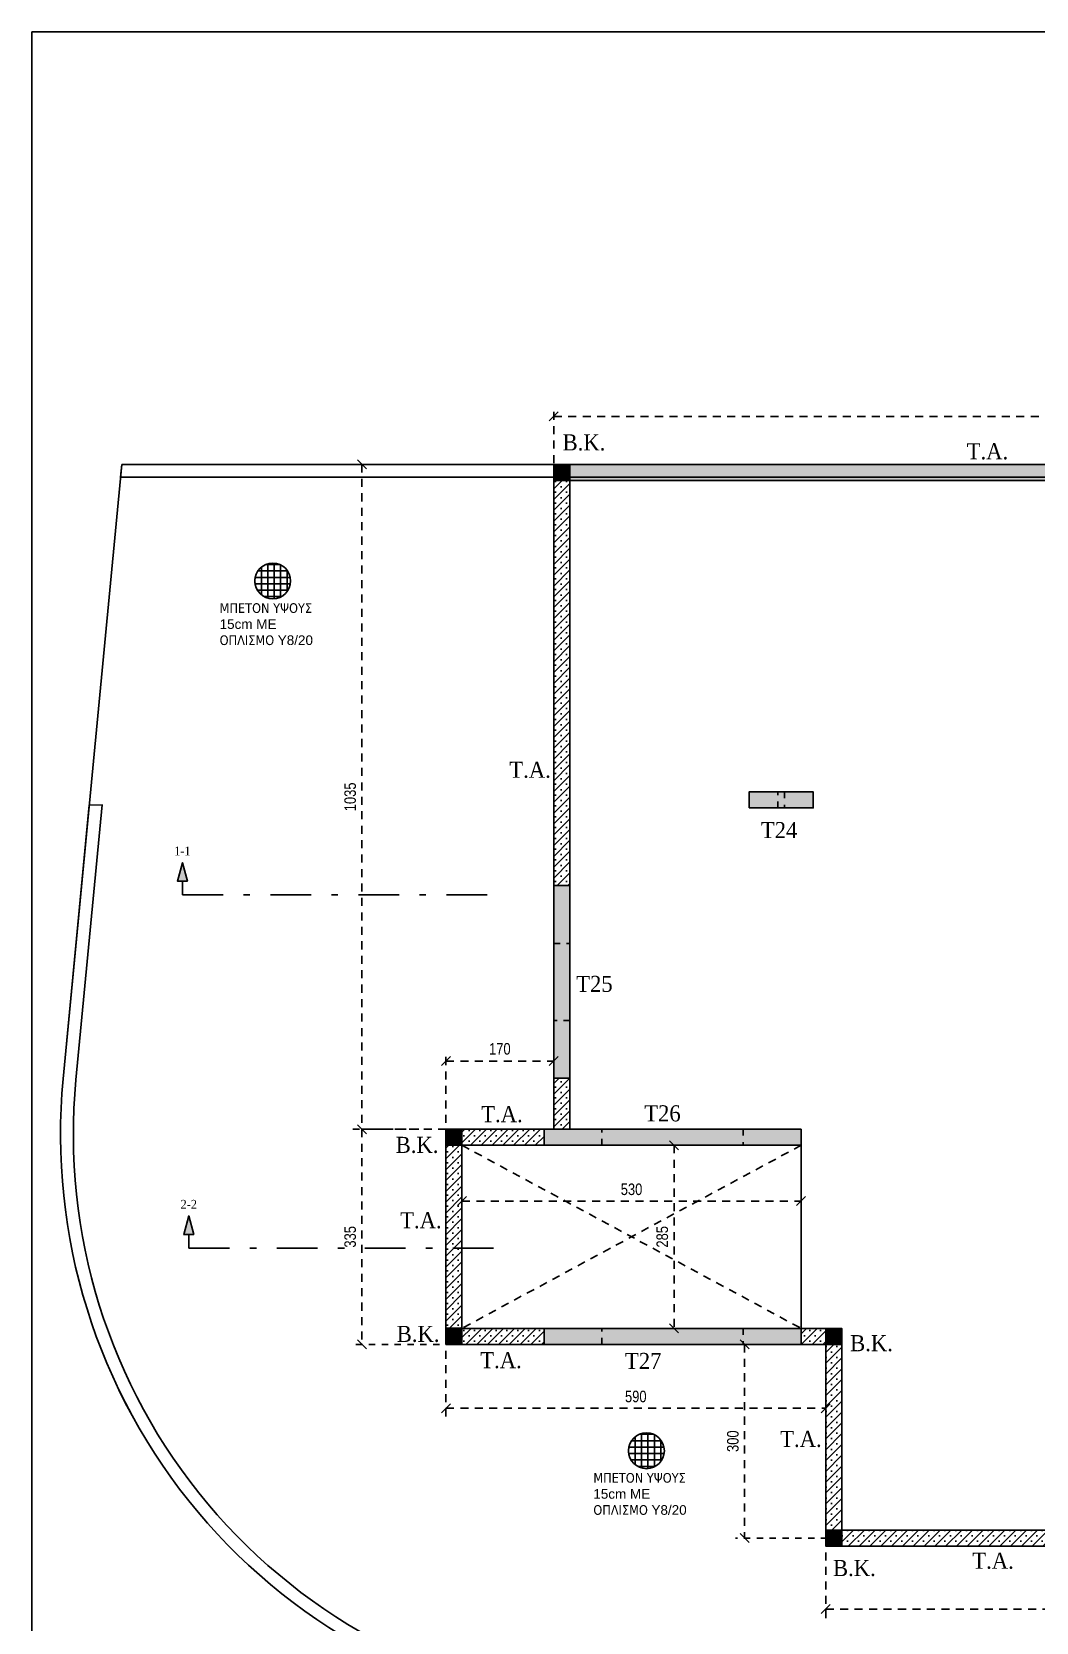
# Model space of a CAD drawing. Header units: millimetres. Extents: x -2171 to 1563, y -1758 to -1505.
# Drawn here: x -1496.5 to -1480.87, y -1615.01 to -1590.25 of the extents above; entities that cross this region are included whole.
import ezdxf
from ezdxf.enums import TextEntityAlignment as Align

# ---------------------------------------------------------------- set-up
doc = ezdxf.new("R2010")
doc.units = ezdxf.units.MM
doc.header["$PDMODE"] = 32
for name, pattern in [('DASHDOT', [25.4, 12.7, -6.35, 0, -6.35]), ('DASHED2', [0.375, 0.25, -0.125]), ('DOT', [0.025, 0, -0.025]), ('HIDDEN', [0.375, 0.25, -0.125]), ('HIDDEN2', [0.1875, 0.125, -0.0625])]:
    doc.linetypes.add(name, pattern=pattern)
doc.layers.get('Defpoints').update_dxf_attribs({"color": 6})
for name, color, linetype in [('-S-HATCH', 103, 'Continuous'), ('-S_TEXT', 3, 'Continuous'), ('AM_5', 7, 'Continuous'), ('Fill_Col', 7, 'Continuous'), ('Geo_Col', 7, 'Continuous'), ('Geo_Col_-1', 7, 'Continuous'), ('Geo_Lines', 7, 'Continuous'), ('OBJECTS', 5, 'Continuous'), ('Sect_Line_Symbol', 7, 'Continuous'), ('STITHAIO', 94, 'Continuous'), ('Text_Col_-1', 7, 'Continuous')]:
    doc.layers.add(name, color=color, linetype=linetype)
doc.layers.add('A-ANNO-DIMS', color=1, linetype='Continuous', lineweight=9)
doc.styles.add('1-100', font='arial.ttf', dxfattribs={"width": 0.8})
doc.styles.add('S1TmsNwRmn11_b_934_161', font='times.ttf', dxfattribs={"width": 0.933629, "height": 0.001087})
doc.styles.add('S1TmsNwRmn1359_b_934_161', font='times.ttf', dxfattribs={"width": 0.933629, "height": 0.135937})
doc.styles.get("Standard").update_dxf_attribs({"font": 'tahoma.ttf'})
doc.dimstyles.new('Copy of 1-100', dxfattribs={"dimtxt": 0.18, "dimasz": 0.14, "dimexe": 0.14, "dimexo": 0.1, "dimgap": 0.09, "dimtad": 1, "dimdec": 0, "dimlfac": 100, "dimrnd": 5, "dimzin": 5, "dimdsep": 46, "dimtxsty": '1-100', "dimblk": 'OBLIQUE', "dimcen": 0.09, "dimclrd": 1, "dimclre": 1, "dimclrt": 2, "dimadec": 0, "dimazin": 0, "dimtfac": 1, "dimtdec": 0, "dimtix": 1, "dimtmove": 2, "dimatfit": 3, "dimfxl": 5, "dimfxlon": 1, "dimtolj": 1, "dimtzin": 5, "dimarcsym": 0})
pattern_1 = [(45, (147.54384, 0), (-0.084189901, 0.084189901), []), (45, (147.62803, 0), (-0.084189901, 0.084189901), [0, -0.1190625])]

# ---------------------------------------------------------------- blocks, each defined once
blk = doc.blocks.new('_Oblique')
at = {"color": 0, "linetype": 'ByBlock', "lineweight": -2}
blk.add_line((-0.5, -0.5), (0.5, 0.5), dxfattribs=at)
blk = doc.blocks.new('*D145')
at = {"layer": 'A-ANNO-DIMS', "color": 1, "linetype": 'HIDDEN', "lineweight": -2, "ltscale": 0.5, "transparency": 16777216}
blk.add_line((-1490.058, -1607.236), (-1490.058, -1606.134), dxfattribs=at)
at = {"layer": 'A-ANNO-DIMS', "color": 1, "linetype": 'HIDDEN2', "lineweight": -2, "ltscale": 0.5, "transparency": 16777216}
blk.add_line((-1488.378, -1607.236), (-1488.378, -1606.134), dxfattribs=at)
at = {"layer": 'A-ANNO-DIMS', "color": 1, "linetype": 'DASHED2', "lineweight": -2, "ltscale": 0.5, "transparency": 16777216}
blk.add_line((-1490.058, -1606.274), (-1488.378, -1606.274), dxfattribs=at)
at = {"layer": 'Defpoints', "color": 0, "ltscale": 0.5, "transparency": 16777216}
for p in [(-1488.378, -1606.274), (-1490.058, -1607.336), (-1488.378, -1607.336)]:
    blk.add_point(p, dxfattribs=at)
at = {"layer": 'A-ANNO-DIMS', "color": 1, "lineweight": -2, "ltscale": 0.5, "transparency": 16777216, "xscale": 0.14, "yscale": 0.14, "zscale": 0.14, "rotation": 180}
blk.add_blockref('_Oblique', (-1490.058, -1606.274), dxfattribs=at)
at = {"layer": 'A-ANNO-DIMS', "color": 1, "lineweight": -2, "ltscale": 0.5, "transparency": 16777216, "xscale": 0.14, "yscale": 0.14, "zscale": 0.14}
blk.add_blockref('_Oblique', (-1488.378, -1606.274), dxfattribs=at)
at = {"layer": 'A-ANNO-DIMS', "color": 2, "ltscale": 0.5, "transparency": 16777216, "insert": (-1489.218, -1606.085), "char_height": 0.18, "attachment_point": 5, "style": '1-100'}
blk.add_mtext('\\A1;170', dxfattribs=at)
blk = doc.blocks.new('*D146')
at = {"layer": 'A-ANNO-DIMS', "color": 1, "linetype": 'HIDDEN', "lineweight": -2, "ltscale": 0.5, "transparency": 16777216}
blk.add_line((-1488.378, -1601.239), (-1488.378, -1596.099), dxfattribs=at)
at = {"layer": 'A-ANNO-DIMS', "color": 1, "linetype": 'HIDDEN2', "lineweight": -2, "ltscale": 0.5, "transparency": 16777216}
blk.add_line((-1472.267, -1596.886), (-1472.267, -1596.099), dxfattribs=at)
at = {"layer": 'A-ANNO-DIMS', "color": 1, "linetype": 'DASHED2', "lineweight": -2, "ltscale": 0.5, "transparency": 16777216}
blk.add_line((-1488.378, -1596.239), (-1472.267, -1596.239), dxfattribs=at)
at = {"layer": 'Defpoints', "color": 0, "ltscale": 0.5, "transparency": 16777216}
for p in [(-1472.267, -1596.239), (-1472.267, -1596.986), (-1488.378, -1607.336)]:
    blk.add_point(p, dxfattribs=at)
at = {"layer": 'A-ANNO-DIMS', "color": 1, "lineweight": -2, "ltscale": 0.5, "transparency": 16777216, "xscale": 0.14, "yscale": 0.14, "zscale": 0.14, "rotation": 180}
blk.add_blockref('_Oblique', (-1488.378, -1596.239), dxfattribs=at)
at = {"layer": 'A-ANNO-DIMS', "color": 1, "lineweight": -2, "ltscale": 0.5, "transparency": 16777216, "xscale": 0.14, "yscale": 0.14, "zscale": 0.14}
blk.add_blockref('_Oblique', (-1472.267, -1596.239), dxfattribs=at)
at = {"layer": 'A-ANNO-DIMS', "color": 2, "ltscale": 0.5, "transparency": 16777216, "insert": (-1480.323, -1596.058), "char_height": 0.18, "attachment_point": 5, "style": '1-100'}
blk.add_mtext('\\A1;1610', dxfattribs=at)
blk = doc.blocks.new('*D149')
at = {"layer": 'A-ANNO-DIMS', "color": 1, "linetype": 'HIDDEN', "lineweight": -2, "ltscale": 0.5, "transparency": 16777216}
blk.add_line((-1488.478, -1596.985), (-1491.506, -1596.985), dxfattribs=at)
at = {"layer": 'A-ANNO-DIMS', "color": 1, "linetype": 'DASHED2', "lineweight": -2, "ltscale": 0.5, "transparency": 16777216}
blk.add_line((-1491.366, -1596.985), (-1491.366, -1607.336), dxfattribs=at)
at = {"layer": 'A-ANNO-DIMS', "color": 1, "linetype": 'HIDDEN2', "lineweight": -2, "ltscale": 0.5, "transparency": 16777216}
blk.add_line((-1488.478, -1607.336), (-1491.506, -1607.336), dxfattribs=at)
at = {"layer": 'Defpoints', "color": 0, "ltscale": 0.5, "transparency": 16777216}
for p in [(-1488.378, -1596.985), (-1491.366, -1607.336), (-1488.378, -1607.336)]:
    blk.add_point(p, dxfattribs=at)
at = {"layer": 'A-ANNO-DIMS', "color": 1, "lineweight": -2, "ltscale": 0.5, "transparency": 16777216, "xscale": 0.14, "yscale": 0.14, "zscale": 0.14}
for p, rotation in [((-1491.366, -1596.985), 90), ((-1491.366, -1607.336), 270)]:
    blk.add_blockref('_Oblique', p, dxfattribs=dict(at, rotation=rotation))
at = {"layer": 'A-ANNO-DIMS', "color": 2, "ltscale": 0.5, "transparency": 16777216, "insert": (-1491.548, -1602.161), "char_height": 0.18, "attachment_point": 5, "rotation": 90, "style": '1-100'}
blk.add_mtext('\\A1;1035', dxfattribs=at)
blk = doc.blocks.new('*D150')
at = {"layer": 'A-ANNO-DIMS', "color": 1, "linetype": 'HIDDEN', "lineweight": -2, "ltscale": 0.5, "transparency": 16777216}
blk.add_line((-1488.478, -1607.336), (-1491.506, -1607.336), dxfattribs=at)
at = {"layer": 'A-ANNO-DIMS', "color": 1, "linetype": 'DASHED2', "lineweight": -2, "ltscale": 0.5, "transparency": 16777216}
blk.add_line((-1491.366, -1607.336), (-1491.366, -1610.686), dxfattribs=at)
at = {"layer": 'A-ANNO-DIMS', "color": 1, "linetype": 'HIDDEN2', "lineweight": -2, "ltscale": 0.5, "transparency": 16777216}
blk.add_line((-1490.158, -1610.686), (-1491.506, -1610.686), dxfattribs=at)
at = {"layer": 'Defpoints', "color": 0, "ltscale": 0.5, "transparency": 16777216}
for p in [(-1488.378, -1607.336), (-1491.366, -1610.686), (-1490.058, -1610.686)]:
    blk.add_point(p, dxfattribs=at)
at = {"layer": 'A-ANNO-DIMS', "color": 1, "lineweight": -2, "ltscale": 0.5, "transparency": 16777216, "xscale": 0.14, "yscale": 0.14, "zscale": 0.14}
for p, rotation in [((-1491.366, -1607.336), 90), ((-1491.366, -1610.686), 270)]:
    blk.add_blockref('_Oblique', p, dxfattribs=dict(at, rotation=rotation))
at = {"layer": 'A-ANNO-DIMS', "color": 2, "ltscale": 0.5, "transparency": 16777216, "insert": (-1491.548, -1609.011), "char_height": 0.18, "attachment_point": 5, "rotation": 90, "style": '1-100'}
blk.add_mtext('\\A1;335', dxfattribs=at)
blk = doc.blocks.new('*D151')
at = {"layer": 'A-ANNO-DIMS', "color": 1, "linetype": 'HIDDEN', "lineweight": -2, "ltscale": 0.5, "transparency": 16777216}
blk.add_line((-1484.245, -1610.686), (-1485.548, -1610.686), dxfattribs=at)
at = {"layer": 'A-ANNO-DIMS', "color": 1, "linetype": 'DASHED2', "lineweight": -2, "ltscale": 0.5, "transparency": 16777216}
blk.add_line((-1485.408, -1610.686), (-1485.408, -1613.701), dxfattribs=at)
at = {"layer": 'A-ANNO-DIMS', "color": 1, "linetype": 'HIDDEN2', "lineweight": -2, "ltscale": 0.5, "transparency": 16777216}
blk.add_line((-1484.12, -1613.701), (-1485.548, -1613.701), dxfattribs=at)
at = {"layer": 'Defpoints', "color": 0, "ltscale": 0.5, "transparency": 16777216}
for p in [(-1484.145, -1610.686), (-1485.408, -1613.701), (-1484.02, -1613.701)]:
    blk.add_point(p, dxfattribs=at)
at = {"layer": 'A-ANNO-DIMS', "color": 1, "lineweight": -2, "ltscale": 0.5, "transparency": 16777216, "xscale": 0.14, "yscale": 0.14, "zscale": 0.14}
for p, rotation in [((-1485.408, -1610.686), 90), ((-1485.408, -1613.701), 270)]:
    blk.add_blockref('_Oblique', p, dxfattribs=dict(at, rotation=rotation))
at = {"layer": 'A-ANNO-DIMS', "color": 2, "ltscale": 0.5, "transparency": 16777216, "insert": (-1485.59, -1612.193), "char_height": 0.18, "attachment_point": 5, "rotation": 90, "style": '1-100'}
blk.add_mtext('\\A1;300', dxfattribs=at)
blk = doc.blocks.new('*D152')
at = {"layer": 'A-ANNO-DIMS', "color": 1, "linetype": 'HIDDEN', "lineweight": -2, "ltscale": 0.5, "transparency": 16777216}
blk.add_line((-1490.058, -1610.786), (-1490.058, -1611.819), dxfattribs=at)
at = {"layer": 'A-ANNO-DIMS', "color": 1, "linetype": 'HIDDEN2', "lineweight": -2, "ltscale": 0.5, "transparency": 16777216}
blk.add_line((-1484.145, -1610.786), (-1484.145, -1611.819), dxfattribs=at)
at = {"layer": 'A-ANNO-DIMS', "color": 1, "linetype": 'DASHED2', "lineweight": -2, "ltscale": 0.5, "transparency": 16777216}
blk.add_line((-1490.058, -1611.679), (-1484.145, -1611.679), dxfattribs=at)
at = {"layer": 'Defpoints', "color": 0, "ltscale": 0.5, "transparency": 16777216}
for p in [(-1490.058, -1610.686), (-1484.145, -1610.686), (-1484.145, -1611.679)]:
    blk.add_point(p, dxfattribs=at)
at = {"layer": 'A-ANNO-DIMS', "color": 1, "lineweight": -2, "ltscale": 0.5, "transparency": 16777216, "xscale": 0.14, "yscale": 0.14, "zscale": 0.14, "rotation": 180}
blk.add_blockref('_Oblique', (-1490.058, -1611.679), dxfattribs=at)
at = {"layer": 'A-ANNO-DIMS', "color": 1, "lineweight": -2, "ltscale": 0.5, "transparency": 16777216, "xscale": 0.14, "yscale": 0.14, "zscale": 0.14}
blk.add_blockref('_Oblique', (-1484.145, -1611.679), dxfattribs=at)
at = {"layer": 'A-ANNO-DIMS', "color": 2, "ltscale": 0.5, "transparency": 16777216, "insert": (-1487.102, -1611.498), "char_height": 0.18, "attachment_point": 5, "style": '1-100'}
blk.add_mtext('\\A1;590', dxfattribs=at)
blk = doc.blocks.new('*D153')
at = {"layer": 'A-ANNO-DIMS', "color": 1, "linetype": 'HIDDEN', "lineweight": -2, "ltscale": 0.5, "transparency": 16777216}
blk.add_line((-1484.145, -1613.926), (-1484.145, -1614.946), dxfattribs=at)
at = {"layer": 'A-ANNO-DIMS', "color": 1, "linetype": 'HIDDEN2', "lineweight": -2, "ltscale": 0.5, "transparency": 16777216}
blk.add_line((-1468.461, -1613.929), (-1468.461, -1614.946), dxfattribs=at)
at = {"layer": 'A-ANNO-DIMS', "color": 1, "linetype": 'DASHED2', "lineweight": -2, "ltscale": 0.5, "transparency": 16777216}
blk.add_line((-1484.145, -1614.806), (-1468.461, -1614.806), dxfattribs=at)
at = {"layer": 'Defpoints', "color": 0, "ltscale": 0.5, "transparency": 16777216}
for p in [(-1484.145, -1613.826), (-1468.461, -1613.829), (-1468.461, -1614.806)]:
    blk.add_point(p, dxfattribs=at)
at = {"layer": 'A-ANNO-DIMS', "color": 1, "lineweight": -2, "ltscale": 0.5, "transparency": 16777216, "xscale": 0.14, "yscale": 0.14, "zscale": 0.14, "rotation": 180}
blk.add_blockref('_Oblique', (-1484.145, -1614.806), dxfattribs=at)
at = {"layer": 'A-ANNO-DIMS', "color": 1, "lineweight": -2, "ltscale": 0.5, "transparency": 16777216, "xscale": 0.14, "yscale": 0.14, "zscale": 0.14}
blk.add_blockref('_Oblique', (-1468.461, -1614.806), dxfattribs=at)
at = {"layer": 'A-ANNO-DIMS', "color": 2, "ltscale": 0.5, "transparency": 16777216, "insert": (-1476.303, -1614.624), "char_height": 0.18, "attachment_point": 5, "style": '1-100'}
blk.add_mtext('\\A1;1570', dxfattribs=at)
blk = doc.blocks.new('*D1134')
at = {"layer": 'AM_5', "color": 1, "linetype": 'HIDDEN', "lineweight": -2, "ltscale": 0.5, "transparency": 16777216}
blk.add_line((-1489.808, -1608.454), (-1489.808, -1608.314), dxfattribs=at)
at = {"layer": 'AM_5', "color": 1, "linetype": 'DASHED2', "lineweight": -2, "ltscale": 0.5, "transparency": 16777216}
blk.add_line((-1489.808, -1608.454), (-1484.528, -1608.454), dxfattribs=at)
at = {"layer": 'AM_5', "color": 1, "linetype": 'HIDDEN2', "lineweight": -2, "ltscale": 0.5, "transparency": 16777216}
blk.add_line((-1484.528, -1608.454), (-1484.528, -1608.314), dxfattribs=at)
at = {"layer": 'Defpoints', "color": 0, "ltscale": 0.5, "transparency": 16777216}
for p in [(-1489.808, -1608.454), (-1484.528, -1608.454), (-1484.528, -1608.454)]:
    blk.add_point(p, dxfattribs=at)
at = {"layer": 'AM_5', "color": 1, "lineweight": -2, "ltscale": 0.5, "transparency": 16777216, "xscale": 0.14, "yscale": 0.14, "zscale": 0.14, "rotation": 180}
blk.add_blockref('_Oblique', (-1489.808, -1608.454), dxfattribs=at)
at = {"layer": 'AM_5', "color": 1, "lineweight": -2, "ltscale": 0.5, "transparency": 16777216, "xscale": 0.14, "yscale": 0.14, "zscale": 0.14}
blk.add_blockref('_Oblique', (-1484.528, -1608.454), dxfattribs=at)
at = {"layer": 'AM_5', "color": 2, "ltscale": 0.5, "transparency": 16777216, "insert": (-1487.168, -1608.272), "char_height": 0.18, "attachment_point": 5, "style": '1-100'}
blk.add_mtext('\\A1;530', dxfattribs=at)
blk = doc.blocks.new('*D1135')
at = {"layer": 'AM_5', "color": 1, "linetype": 'HIDDEN', "lineweight": -2, "ltscale": 0.5, "transparency": 16777216}
blk.add_line((-1486.42, -1607.586), (-1486.647, -1607.586), dxfattribs=at)
at = {"layer": 'AM_5', "color": 1, "linetype": 'DASHED2', "lineweight": -2, "ltscale": 0.5, "transparency": 16777216}
blk.add_line((-1486.507, -1607.586), (-1486.507, -1610.436), dxfattribs=at)
at = {"layer": 'AM_5', "color": 1, "linetype": 'HIDDEN2', "lineweight": -2, "ltscale": 0.5, "transparency": 16777216}
blk.add_line((-1486.42, -1610.436), (-1486.647, -1610.436), dxfattribs=at)
at = {"layer": 'Defpoints', "color": 0, "ltscale": 0.5, "transparency": 16777216}
for p in [(-1486.32, -1607.586), (-1486.507, -1610.436), (-1486.32, -1610.436)]:
    blk.add_point(p, dxfattribs=at)
at = {"layer": 'AM_5', "color": 1, "lineweight": -2, "ltscale": 0.5, "transparency": 16777216, "xscale": 0.14, "yscale": 0.14, "zscale": 0.14}
for p, rotation in [((-1486.507, -1607.586), 90), ((-1486.507, -1610.436), 270)]:
    blk.add_blockref('_Oblique', p, dxfattribs=dict(at, rotation=rotation))
at = {"layer": 'AM_5', "color": 2, "ltscale": 0.5, "transparency": 16777216, "insert": (-1486.689, -1609.011), "char_height": 0.18, "attachment_point": 5, "rotation": 90, "style": '1-100'}
blk.add_mtext('\\A1;285', dxfattribs=at)

msp = doc.modelspace()

# ---------------------------------------------------------------- hatches: boundary and pattern name
at = {"layer": '-S-HATCH', "linetype": 'Continuous', "transparency": 33554687}
h = msp.add_hatch(dxfattribs=at)
h.set_pattern_fill('_USER', color=8, scale=0.1, double=1, pattern_type=0)
h.set_pattern_definition([(0, (-122089.33092, 205731.05629), (0, 0.1), []), (90, (-122089.33092, 205731.05629), (-0.1, 6e-18), [])])
edge = h.paths.add_edge_path()
edge.add_arc((-1492.754, -1598.8), 0.2788, 0, 360)
h = msp.add_hatch(dxfattribs=at)
h.set_pattern_fill('_USER', color=8, scale=0.1, double=1, pattern_type=0)
h.set_pattern_definition([(0, (-122083.51318, 205717.51446), (0, 0.1), []), (90, (-122083.51318, 205717.51446), (-0.1, 6e-18), [])])
edge = h.paths.add_edge_path()
edge.add_arc((-1486.9362, -1612.3419), 0.2788, 0, 360)
at = {"layer": 'Fill_Col'}
for points in [[(-1488.1281, -1597.2355), (-1488.1281, -1596.9855), (-1488.3781, -1596.9855), (-1488.3781, -1597.2355)], [(-1485.338, -1602.3333), (-1484.338, -1602.3333), (-1484.338, -1602.0833), (-1485.338, -1602.0833)], [(-1488.1281, -1606.5428), (-1488.1281, -1603.5428), (-1488.3781, -1603.5428), (-1488.3781, -1606.5428)], [(-1489.8083, -1607.5857), (-1489.8083, -1607.3357), (-1490.0583, -1607.3357), (-1490.0583, -1607.5857)], [(-1488.5281, -1607.5858), (-1484.5281, -1607.5858), (-1484.5281, -1607.3358), (-1488.5281, -1607.3358)], [(-1489.8083, -1610.6857), (-1489.8083, -1610.4357), (-1490.0583, -1610.4357), (-1490.0583, -1610.6857)], [(-1488.5282, -1610.6861), (-1484.5282, -1610.6861), (-1484.5282, -1610.4361), (-1488.5282, -1610.4361)], [(-1483.8953, -1610.6858), (-1483.8953, -1610.4358), (-1484.1453, -1610.4358), (-1484.1453, -1610.6858)], [(-1483.8953, -1613.8258), (-1483.8953, -1613.5758), (-1484.1453, -1613.5758), (-1484.1453, -1613.8258)]]:
    msp.add_hatch(color=253, dxfattribs=at).paths.add_polyline_path(points)
at = {"layer": 'Geo_Col_-1', "ltscale": 0.5, "transparency": 33554572}
h = msp.add_hatch(dxfattribs=at)
h.set_pattern_fill('SACNCR', scale=0.05)
h.set_pattern_definition(pattern_1)
h.paths.add_polyline_path([(-1488.1281, -1597.2355), (-1472.5171, -1597.2355), (-1472.5171, -1596.9858), (-1472.2674, -1596.9858), (-1472.2671, -1596.9855), (-1488.1281, -1596.9855)])
h = msp.add_hatch(dxfattribs=at)
h.set_pattern_fill('SACNCR', scale=0.05)
h.set_pattern_definition(pattern_1)
h.paths.add_polyline_path([(-1488.3781, -1597.2355), (-1488.3781, -1603.5428), (-1488.1281, -1603.5428), (-1488.1281, -1597.2355)])
h = msp.add_hatch(dxfattribs=at)
h.set_pattern_fill('SACNCR', scale=0.05)
h.set_pattern_definition(pattern_1)
h.paths.add_polyline_path([(-1488.3781, -1606.5428), (-1488.3781, -1607.3358), (-1488.1281, -1607.3358), (-1488.1281, -1606.5428)])
h = msp.add_hatch(dxfattribs=at)
h.set_pattern_fill('SACNCR', scale=0.05)
h.set_pattern_definition(pattern_1)
h.paths.add_polyline_path([(-1489.8083, -1607.5857), (-1488.5281, -1607.5858), (-1488.5281, -1607.3357), (-1489.8083, -1607.3357)])
h = msp.add_hatch(dxfattribs=at)
h.set_pattern_fill('SACNCR', scale=0.05)
h.set_pattern_definition(pattern_1)
h.paths.add_polyline_path([(-1489.8083, -1610.4357), (-1489.8083, -1607.5857), (-1490.0583, -1607.5857), (-1490.0583, -1610.4357)])
h = msp.add_hatch(dxfattribs=at)
h.set_pattern_fill('SACNCR', scale=0.05)
h.set_pattern_definition(pattern_1)
h.paths.add_polyline_path([(-1490.0579, -1610.6857), (-1490.0583, -1610.6861), (-1488.5282, -1610.6861), (-1488.5282, -1610.4361), (-1489.8083, -1610.4361), (-1489.8083, -1610.6857)])
h = msp.add_hatch(dxfattribs=at)
h.set_pattern_fill('SACNCR', scale=0.05)
h.set_pattern_definition(pattern_1)
h.paths.add_polyline_path([(-1484.1453, -1610.4358), (-1484.5283, -1610.4358), (-1484.5283, -1610.4361), (-1484.5282, -1610.4361), (-1484.5282, -1610.6858), (-1484.1453, -1610.6858)])
h = msp.add_hatch(dxfattribs=at)
h.set_pattern_fill('SACNCR', scale=0.05)
h.set_pattern_definition(pattern_1)
h.paths.add_polyline_path([(-1483.8953, -1613.5759), (-1483.8953, -1610.6858), (-1484.1453, -1610.6858), (-1484.1453, -1613.5758)])
h = msp.add_hatch(dxfattribs=at)
h.set_pattern_fill('SACNCR', scale=0.05)
h.set_pattern_definition(pattern_1)
h.paths.add_polyline_path([(-1483.8953, -1613.8259), (-1479.0112, -1613.8259), (-1479.0112, -1613.8154), (-1479.1612, -1613.8154), (-1479.1612, -1613.5759), (-1483.8953, -1613.5758)])
at = {"layer": 'Sect_Line_Symbol'}
for points in [[(-1494.1611, -1603.6859), (-1494.1611, -1603.4757), (-1494.0835, -1603.4757), (-1494.1611, -1603.1859), (-1494.2388, -1603.4757), (-1494.1611, -1603.4757)], [(-1494.0611, -1609.1859), (-1494.0611, -1608.9757), (-1493.9835, -1608.9757), (-1494.0611, -1608.6859), (-1494.1388, -1608.9757), (-1494.0611, -1608.9757)]]:
    msp.add_hatch(color=2, dxfattribs=at).paths.add_polyline_path(points)

# ---------------------------------------------------------------- linework, layer by layer
at = {"layer": '-S_TEXT', "ltscale": 5}
msp.add_lwpolyline([(-1496.5047, -1590.2497), (-1438.3572, -1590.2497), (-1438.3572, -1630.2944), (-1496.5047, -1630.2944)], close=True, dxfattribs=at)
at = {"color": 2, "linetype": 'HIDDEN', "ltscale": 0.5}
for p, q in [((-1489.8083, -1607.5857), (-1484.5283, -1610.4358)), ((-1484.5281, -1607.5858), (-1489.8083, -1610.4357))]:
    msp.add_line(p, q, dxfattribs=at)
at = {"layer": 'Geo_Col', "color": 94}
for points in [[(-1488.1281, -1597.2355), (-1488.1281, -1596.9855), (-1488.3781, -1596.9855), (-1488.3781, -1597.2355)], [(-1488.1281, -1597.2355), (-1472.5171, -1597.2355), (-1472.5171, -1596.9858), (-1472.2674, -1596.9858), (-1472.2671, -1596.9855), (-1488.1281, -1596.9855)], [(-1488.3781, -1597.2355), (-1488.3781, -1603.5428), (-1488.1281, -1603.5428), (-1488.1281, -1597.2355)], [(-1485.338, -1602.3333), (-1484.338, -1602.3333), (-1484.338, -1602.0833), (-1485.338, -1602.0833)], [(-1488.1281, -1606.5428), (-1488.1281, -1603.5428), (-1488.3781, -1603.5428), (-1488.3781, -1606.5428)], [(-1488.3781, -1606.5428), (-1488.3781, -1607.3358), (-1488.1281, -1607.3358), (-1488.1281, -1606.5428)], [(-1489.8083, -1607.5857), (-1489.8083, -1607.3357), (-1490.0583, -1607.3357), (-1490.0583, -1607.5857)], [(-1489.8083, -1607.5857), (-1488.5281, -1607.5858), (-1488.5281, -1607.3357), (-1489.8083, -1607.3357)], [(-1488.5281, -1607.5858), (-1484.5281, -1607.5858), (-1484.5281, -1607.3358), (-1488.5281, -1607.3358)], [(-1489.8083, -1610.4357), (-1489.8083, -1607.5857), (-1490.0583, -1607.5857), (-1490.0583, -1610.4357)], [(-1489.8083, -1610.6857), (-1489.8083, -1610.4357), (-1490.0583, -1610.4357), (-1490.0583, -1610.6857)], [(-1490.0579, -1610.6857), (-1490.0583, -1610.6861), (-1488.5282, -1610.6861), (-1488.5282, -1610.4361), (-1489.8083, -1610.4361), (-1489.8083, -1610.6857)], [(-1488.5282, -1610.6861), (-1484.5282, -1610.6861), (-1484.5282, -1610.4361), (-1488.5282, -1610.4361)], [(-1484.1453, -1610.4358), (-1484.5283, -1610.4358), (-1484.5283, -1610.4361), (-1484.5282, -1610.4361), (-1484.5282, -1610.6858), (-1484.1453, -1610.6858)], [(-1483.8953, -1610.6858), (-1483.8953, -1610.4358), (-1484.1453, -1610.4358), (-1484.1453, -1610.6858)], [(-1483.8953, -1613.5759), (-1483.8953, -1610.6858), (-1484.1453, -1610.6858), (-1484.1453, -1613.5758)], [(-1483.8953, -1613.8258), (-1483.8953, -1613.5758), (-1484.1453, -1613.5758), (-1484.1453, -1613.8258)], [(-1483.8953, -1613.8259), (-1479.0112, -1613.8259), (-1479.0112, -1613.8154), (-1479.1612, -1613.8154), (-1479.1612, -1613.5759), (-1483.8953, -1613.5758)]]:
    msp.add_lwpolyline(points, close=True, dxfattribs=at)
at = {"layer": 'Geo_Col', "color": 94, "linetype": 'DOT'}
for points in [[(-1485.338, -1602.3333), (-1484.888, -1602.3333), (-1484.888, -1602.0833), (-1485.338, -1602.0833)], [(-1484.338, -1602.0833), (-1484.788, -1602.0833), (-1484.788, -1602.3333), (-1484.338, -1602.3333)], [(-1488.3781, -1603.5428), (-1488.3781, -1604.4428), (-1488.1281, -1604.4428), (-1488.1281, -1603.5428)], [(-1488.1281, -1606.5428), (-1488.1281, -1605.6428), (-1488.3781, -1605.6428), (-1488.3781, -1606.5428)], [(-1488.5281, -1607.5858), (-1487.6281, -1607.5858), (-1487.6281, -1607.3358), (-1488.5281, -1607.3358)], [(-1484.5281, -1607.3358), (-1485.4281, -1607.3358), (-1485.4281, -1607.5858), (-1484.5281, -1607.5858)], [(-1488.5282, -1610.6861), (-1487.6282, -1610.6861), (-1487.6282, -1610.4361), (-1488.5282, -1610.4361)], [(-1484.5282, -1610.4361), (-1485.4282, -1610.4361), (-1485.4282, -1610.6861), (-1484.5282, -1610.6861)]]:
    msp.add_lwpolyline(points, close=True, dxfattribs=at)
at = {"layer": 'Geo_Lines', "color": 94, "ltscale": 0.5}
msp.add_lwpolyline([(-1495.1043, -1596.9859), (-1496.0168, -1606.5488, 0.4189744), (-1487.6349, -1616.5329), (-1450.3078, -1619.4842, 0.4025719), (-1440.5143, -1611.458), (-1438.7328, -1595.2502), (-1464.5802, -1594.886), (-1464.6043, -1596.9859)], format="xyb", close=True, dxfattribs=at)
at = {"layer": 'Geo_Lines', "color": 94}
msp.add_lwpolyline([(-1488.3781, -1596.9854), (-1472.2673, -1596.9858), (-1472.2675, -1605.0859), (-1469.7115, -1605.0859), (-1469.7115, -1602.0359), (-1459.3616, -1602.0359), (-1459.3616, -1607.1359), (-1468.4613, -1607.1359), (-1468.4611, -1613.8261), (-1484.1454, -1613.8264), (-1484.1454, -1610.6858), (-1490.0584, -1610.6859), (-1490.0582, -1607.3359), (-1488.3784, -1607.3358), (-1488.3782, -1596.9856)], dxfattribs=at)
at = {"layer": 'Geo_Lines', "color": 94, "ltscale": 0.5}
msp.add_lwpolyline([(-1489.8082, -1607.5857), (-1484.5281, -1607.5857), (-1484.5281, -1610.4358), (-1489.8082, -1610.4358)], close=True, dxfattribs=at)
at = {"layer": 'Geo_Lines', "color": 94}
msp.add_lwpolyline([(-1484.5281, -1607.5858), (-1484.5281, -1610.4361)], close=True, dxfattribs=at)
at = {"layer": 'OBJECTS'}
for centre in [(-1492.754, -1598.8), (-1486.9362, -1612.3419)]:
    msp.add_circle(centre, 0.2788, dxfattribs=at)
at = {"layer": 'Sect_Line_Symbol', "color": 2}
for points in [[(-1494.1611, -1603.6859), (-1494.1611, -1603.4757), (-1494.0835, -1603.4757), (-1494.1611, -1603.1859), (-1494.2388, -1603.4757), (-1494.1611, -1603.4757)], [(-1494.0611, -1609.1859), (-1494.0611, -1608.9757), (-1493.9835, -1608.9757), (-1494.0611, -1608.6859), (-1494.1388, -1608.9757), (-1494.0611, -1608.9757)]]:
    msp.add_lwpolyline(points, close=True, dxfattribs=at)
at = {"layer": 'Sect_Line_Symbol', "color": 2, "linetype": 'DASHDOT', "ltscale": 0.05}
for points in [[(-1494.1611, -1603.6859), (-1489.1142, -1603.6859)], [(-1494.0611, -1609.1859), (-1489.0461, -1609.1859)]]:
    msp.add_lwpolyline(points, dxfattribs=at)
at = {"layer": 'STITHAIO'}
msp.add_lwpolyline([(-1495.1043, -1596.9859), (-1464.6043, -1596.9859), (-1464.5802, -1594.886), (-1438.7328, -1595.2502), (-1438.7547, -1595.4499), (-1464.3825, -1595.0888), (-1464.4121, -1597.1859), (-1495.1234, -1597.1859)], close=True, dxfattribs=at)
msp.add_lwpolyline([(-1495.6103, -1602.2885), (-1495.4091, -1602.2859), (-1495.8177, -1606.5679, 0.4189744), (-1487.6191, -1616.3336), (-1482.1654, -1616.7648), (-1482.1812, -1616.9641), (-1487.6349, -1616.5329, -0.4189744), (-1496.0168, -1606.5489)], format="xyb", close=True, dxfattribs=at)

# ---------------------------------------------------------------- texts
at = {"layer": '-S_TEXT', "color": 2, "linetype": 'HIDDEN', "char_height": 0.15, "attachment_point": 1}
for insert in [(-1493.5809, -1599.1467), (-1487.7631, -1612.6886)]:
    msp.add_mtext_dynamic_manual_height_columns('ΜΠΕΤΟΝ ΥΨΟΥΣ {\\fArial|b0|i0|c186|p34;15cm ME }ΟΠΛΙΣΜΟ {\\fArial|b0|i0|c186|p34;Y8/20}', width=1.680427, gutter_width=1, heights=[0], dxfattribs=dict(at, insert=insert))
at = {"layer": 'Sect_Line_Symbol', "color": 2, "style": 'S1TmsNwRmn1359_b_934_161', "width": 0.933629}
for s, p in [('1-1', (-1494.1611, -1602.9359)), ('2-2', (-1494.0611, -1608.4359))]:
    msp.add_text(s, height=0.13594, dxfattribs=at).set_placement(p, align=Align.TOP_CENTER)
at = {"layer": 'Text_Col_-1', "color": 200, "style": 'S1TmsNwRmn11_b_934_161', "width": 0.933629}
for s, p in [('B.K.', (-1488.2418, -1596.7669)), ('T.A.', (-1481.9503, -1596.9054)), ('T.A.', (-1489.0707, -1601.8645)), ('T24', (-1485.1546, -1602.8033)), ('T25', (-1488.0298, -1605.1978)), ('T.A.', (-1489.5087, -1607.226)), ('T26', (-1486.9705, -1607.2132)), ('B.K.', (-1490.8402, -1607.7042)), ('T.A.', (-1490.7705, -1608.8772)), ('B.K.', (-1490.8237, -1610.6471)), ('B.K.', (-1483.7652, -1610.7915)), ('T.A.', (-1489.5238, -1611.0563)), ('T27', (-1487.27, -1611.0682)), ('T.A.', (-1484.8544, -1612.2826)), ('T.A.', (-1481.8637, -1614.1787)), ('B.K.', (-1484.0322, -1614.2924))]:
    msp.add_text(s, height=0.25, dxfattribs=at).set_placement(p)

# ---------------------------------------------------------------- dimensions: what is measured, and where the dimension line sits
at = {"layer": 'A-ANNO-DIMS', "ltscale": 0.5}
for base, p1, p2, picture, middle in [((-1472.2673, -1596.2395), (-1488.3781, -1607.3357), (-1472.2673, -1596.9858), '*D146', (-1480.3227, -1596.0576)), ((-1484.1453, -1611.6795), (-1490.0583, -1610.6857), (-1484.1453, -1610.6858), '*D152', (-1487.1018, -1611.4976)), ((-1468.4611, -1614.8058), (-1484.1453, -1613.8258), (-1468.4611, -1613.8288), '*D153', (-1476.3032, -1614.6239))]:
    dim = msp.add_linear_dim(base=base, p1=p1, p2=p2, dimstyle='Copy of 1-100', dxfattribs=at)
    dim.commit()
    dim.dimension.update_dxf_attribs({"geometry": picture, "text_midpoint": middle})
for base, p1, p2, picture, middle in [((-1491.3658, -1607.3358), (-1488.3781, -1596.9854), (-1488.3784, -1607.3358), '*D149', (-1491.5478, -1602.1606)), ((-1491.3658, -1610.6857), (-1488.3784, -1607.3358), (-1490.0583, -1610.6857), '*D150', (-1491.5478, -1609.0107)), ((-1485.40772, -1613.70081), (-1484.14526, -1610.68577), (-1484.02032, -1613.70081), '*D151', (-1485.58969, -1612.19329))]:
    dim = msp.add_linear_dim(base=base, p1=p1, p2=p2, angle=90, dimstyle='Copy of 1-100', dxfattribs=at)
    dim.commit()
    dim.dimension.update_dxf_attribs({"geometry": picture, "text_midpoint": middle})
dim = msp.add_linear_dim(base=(-1488.3781, -1606.2739), p1=(-1490.0583, -1607.3357), p2=(-1488.3781, -1607.3357), dimstyle='Copy of 1-100', dxfattribs=at)
dim.commit()
dim.dimension.update_dxf_attribs({"geometry": '*D145', "text_midpoint": (-1489.2182, -1606.085), "dimtype": 128})
at = {"layer": 'AM_5', "color": 1, "ltscale": 0.5}
dim = msp.add_linear_dim(base=(-1486.5069, -1610.4358), p1=(-1486.3198, -1607.5858), p2=(-1486.3198, -1610.4358), angle=90, dimstyle='Copy of 1-100', dxfattribs=at)
dim.commit()
dim.dimension.update_dxf_attribs({"geometry": '*D1135', "text_midpoint": (-1486.6888, -1609.0108)})
dim = msp.add_linear_dim(base=(-1484.5281, -1608.454), p1=(-1489.8082, -1608.454), p2=(-1484.5281, -1608.454), dimstyle='Copy of 1-100', dxfattribs=at)
dim.commit()
dim.dimension.update_dxf_attribs({"geometry": '*D1134', "text_midpoint": (-1487.1682, -1608.2721)})

doc.saveas('drawing.dxf')
